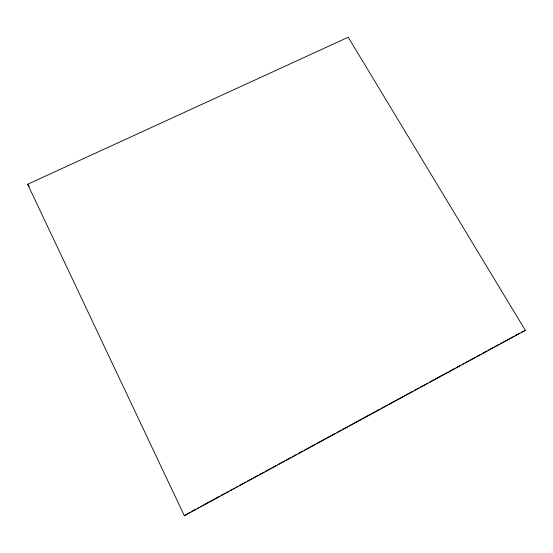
<?xml version="1.0" encoding="UTF-8"?>
<svg xmlns="http://www.w3.org/2000/svg" width="553" height="553" viewBox="0 0 553 553"><rect width="100%" height="100%" fill="white"/><g stroke="black" fill="none" stroke-linecap="round" stroke-linejoin="round"><path stroke-width="0.83" d="M184.329 515.742L525.35 330.39L348.217 37.258L27.65 184.253L184.329 515.742L189.866 512.368M191.379 511.546L195.928 509.078M197.449 508.248L198.962 507.426M200.476 506.603L201.997 505.781M203.511 504.958L219.43 496.304M220.944 495.481L225.5 493.006M227.013 492.184L228.527 491.361M230.048 490.539L231.562 489.716M233.076 488.887L234.596 488.064M236.11 487.241L237.624 486.419M239.145 485.596L245.967 481.884M247.481 481.062L252.03 478.587M253.544 477.764L258.092 475.297M259.613 474.467L264.161 471.999M265.675 471.177L270.223 468.702M271.737 467.879L276.286 465.405M277.806 464.582L284.629 460.877M286.143 460.055L290.691 457.58M292.205 456.757L296.754 454.283M298.274 453.46L302.823 450.985M304.337 450.163L308.885 447.695M310.399 446.872L314.947 444.398M316.468 443.575L335.415 433.275M336.936 432.453L341.484 429.978M342.998 429.156L347.547 426.681M349.061 425.858L380.146 408.971M381.66 408.142L386.208 405.674M387.722 404.851L412.738 391.254M414.259 390.432L418.808 387.957M420.321 387.135L424.87 384.66M426.384 383.837L427.904 383.015M429.418 382.192L448.372 371.893M449.886 371.07L454.435 368.595M455.955 367.773L460.504 365.298M462.018 364.475L463.532 363.653M465.052 362.83L468.84 360.77M470.354 359.948L474.903 357.473M476.423 356.65L480.972 354.176M482.486 353.353L487.034 350.879M488.548 350.056L493.096 347.588M494.617 346.759L499.165 344.291M500.679 343.468L513.564 336.466M515.085 335.636L519.633 333.169M521.147 332.346L525.35 330.39M27.65 184.253L29.247 186.271"/></g></svg>
